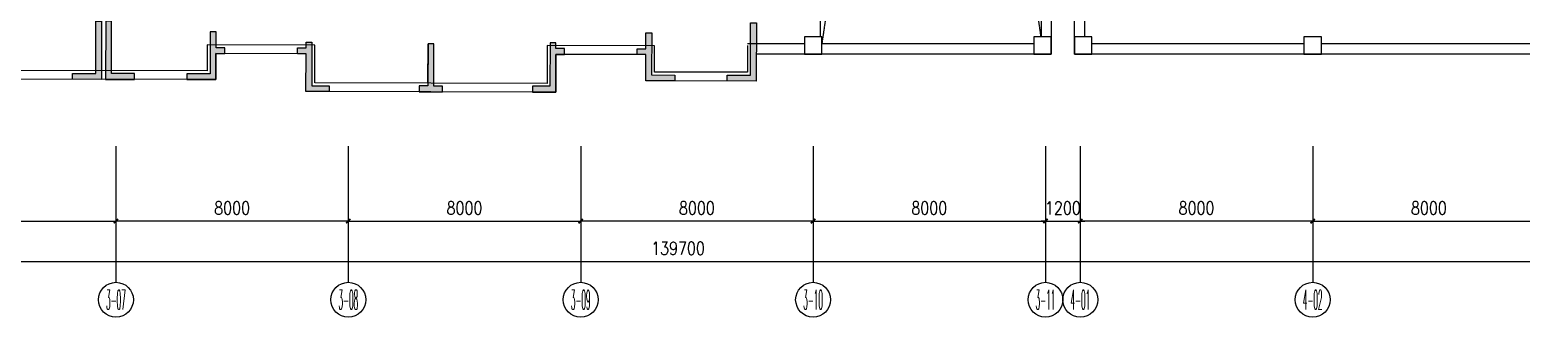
# Model space of a CAD drawing. Extents: x -781653 to 929899, y -295171 to 30012.
# Drawn here: x 378290 to 429631, y -193562 to -183668 of the extents above; entities that cross this region are included whole.
import ezdxf
from ezdxf.enums import TextEntityAlignment as Align

# ---------------------------------------------------------------- set-up
doc = ezdxf.new("R2010")
doc.units = 0
doc.header["$LTSCALE"] = 10
doc.header["$MEASUREMENT"] = 0
doc.linetypes.add('CENTER', pattern=[2, 1.25, -0.25, 0.25, -0.25])
doc.linetypes.add('DASH', pattern=[0.35, 0.25, -0.1])
doc.layers.get('0').update_dxf_attribs({"linetype": 'CONTINUOUS'})
doc.layers.get('Defpoints').update_dxf_attribs({"linetype": 'CONTINUOUS'})
for name, color, linetype in [('A-STAIRS', 9, 'CONTINUOUS'), ('AXIS', 3, 'CONTINUOUS'), ('AXIS_TEXT', 7, 'CONTINUOUS'), ('COLUMN', 1, 'CONTINUOUS'), ('DOTE', 8, 'CENTER'), ('PUB_DIM', 3, 'CONTINUOUS'), ('solid', 252, 'CONTINUOUS'), ('STAIR', 9, 'CONTINUOUS'), ('wall', 8, 'CONTINUOUS'), ('wall-jg', 7, 'CONTINUOUS'), ('结构墙', 1, 'CONTINUOUS'), ('铺地', 30, 'CONTINUOUS')]:
    doc.layers.add(name, color=color, linetype=linetype)
doc.layers.get('DOTE').off()
doc.styles.add('_TCH_AXIS', font='COMPLEX', dxfattribs={"bigfont": 'GBCBIG'})
doc.styles.add('COMPLEX', font='COMPLEX')
doc.styles.add('DIM_FONT', font='SIMPLEX', dxfattribs={"width": 0.8, "bigfont": 'HZTXT'})
doc.dimstyles.new('DIMN300', dxfattribs={"dimscale": 3, "dimtxt": 300, "dimasz": 100, "dimexe": 250, "dimexo": 300, "dimgap": 150, "dimtad": 1, "dimdec": 0, "dimzin": 0, "dimdsep": 46, "dimtxsty": 'DIM_FONT', "dimblk": 'ARCHTICK', "dimcen": 0.09, "dimclrt": 7, "dimazin": 2, "dimtfac": 1, "dimtdec": 0, "dimtix": 1, "dimtmove": 2, "dimatfit": 3, "dimfxl": 0, "dimtolj": 1, "dimtzin": 0, "dimarcsym": 0})

# ---------------------------------------------------------------- blocks, each defined once
blk = doc.blocks.new('A$C5AD35C69')
at = {"layer": 'wall-jg', "color": 8}
for p, q in [((55840, 300), (55840, 1650)), ((56040, 1650), (55840, 1650)), ((56040, 300), (56040, 1650))]:
    blk.add_line(p, q, dxfattribs=at)
blk = doc.blocks.new('A$C57C73F62')
at = {"layer": 'solid'}
for points in [[(43600, 400), (43600, 600), (44400, 600), (44400, 2400), (44600, 2400), (44600, 400)], [(45740, 400), (45740, 600), (44940, 600), (44940, 2400), (44740, 2400), (44740, 400)], [(66140, 400), (66140, 600), (66940, 600), (66940, 2400), (67140, 2400), (67140, 400)], [(47540, 600), (47540, 400), (48540, 400), (48540, 1300), (48840, 1300), (48840, 1500), (48540, 1500), (48540, 2050), (48340, 2050), (48340, 600)], [(51840, 1700), (51640, 1700), (51640, 1500), (51340, 1500), (51340, 1300), (51640, 1300), (51640, 0), (52440, 0), (52440, 200), (51840, 200)], [(56340, 0), (56340, 200), (56040, 200), (56040, 1650), (55840, 1650), (55840, 200), (55540, 200), (55540, 0)], [(60040, 200), (59440, 200), (59440, 0), (60240, 0), (60240, 1300), (60540, 1300), (60540, 1500), (60240, 1500), (60240, 1700), (60040, 1700)], [(63340, 1300), (63340, 400), (64340, 400), (64340, 600), (63540, 600), (63540, 2050), (63340, 2050), (63340, 1500), (63040, 1500), (63040, 1300)]]:
    blk.add_hatch(color=256, dxfattribs=at).paths.add_polyline_path(points)
at = {"layer": 'wall-jg'}
for points in [[(44600, 400), (43600, 400), (43600, 600), (44400, 600), (44400, 2400), (44600, 2400), (44600, 400)], [(44740, 400), (45740, 400), (45740, 600), (44940, 600), (44940, 2400), (44740, 2400), (44740, 400)], [(67140, 400), (66140, 400), (66140, 600), (66940, 600), (66940, 2400), (67140, 2400), (67140, 400)], [(48540, 1500), (48540, 2050), (48340, 2050), (48340, 600), (47540, 600), (47540, 400), (48540, 400), (48540, 1300), (48840, 1300), (48840, 1500), (48540, 1500)], [(51640, 1500), (51640, 1700), (51840, 1700), (51840, 200), (52440, 200), (52440, 0), (51640, 0), (51640, 1300), (51340, 1300), (51340, 1500), (51640, 1500)], [(56340, 200), (56040, 200), (56040, 1650), (55840, 1650), (55840, 200), (55540, 200), (55540, 0), (56340, 0), (56340, 200)], [(60240, 1500), (60240, 1700), (60040, 1700), (60040, 200), (59440, 200), (59440, 0), (60240, 0), (60240, 1300), (60540, 1300), (60540, 1500), (60240, 1500)], [(63340, 1500), (63340, 2050), (63540, 2050), (63540, 600), (64340, 600), (64340, 400), (63340, 400), (63340, 1300), (63040, 1300), (63040, 1500), (63340, 1500)]]:
    blk.add_lwpolyline(points, dxfattribs=at)
blk = doc.blocks.new('A$C0FE76EBE')
at = {"layer": 'COLUMN'}
for points in [[(-22237, 1647), (-21637, 1647), (-21637, 2247), (-22237, 2247)], [(-14337, 1647), (-13737, 1647), (-13737, 2247), (-14337, 2247)], [(-12937, 1647), (-12337, 1647), (-12337, 2247), (-12937, 2247)], [(-5037, 1647), (-4437, 1647), (-4437, 2247), (-5037, 2247)]]:
    blk.add_lwpolyline(points, close=True, dxfattribs=at)
at = {"layer": '结构墙'}
for p, q in [((-14087, 6847), (-14087, 2247)), ((-13737, 7047), (-13737, 1647)), ((-12937, 1647), (-12937, 7047)), ((-12587, 2247), (-12587, 6847)), ((-42791, 1969), (-42793, 1069)), ((-39091, 1959), (-42791, 1969)), ((-42492, 1668), (-42494, 768)), ((-39392, 1660), (-42492, 1668)), ((-39395, 360), (-39392, 1660)), ((-39094, 659), (-39091, 1959)), ((-31091, 1939), (-31094, 639)), ((-27391, 1930), (-31091, 1939)), ((-30792, 1638), (-30795, 338)), ((-27692, 1631), (-30792, 1638)), ((-27694, 731), (-27692, 1631)), ((-27393, 1030), (-27391, 1930)), ((-24191, 1947), (-24193, 1022)), ((-22237, 1997), (-24191, 1997)), ((-23891, 1647), (-23894, 721)), ((-13737, 1647), (-23891, 1647)), ((-14337, 1997), (-21637, 1997)), ((3463, 1647), (-12937, 1647)), ((-5037, 1997), (-12337, 1997)), ((2863, 1997), (-4437, 1997)), ((-42793, 1069), (-49933, 1087)), ((-24193, 1022), (-27393, 1030)), ((-42494, 768), (-50234, 788)), ((-31094, 639), (-39094, 659)), ((-23894, 721), (-27694, 731)), ((-30795, 338), (-39395, 360))]:
    blk.add_line(p, q, dxfattribs=at)
blk = doc.blocks.new('_ArchTick')
at = {"color": 0, "linetype": 'ByBlock', "const_width": 0.4}
blk.add_lwpolyline([(-0.5, -0.5), (0.5, 0.5)], dxfattribs=at)
blk = doc.blocks.new('*D125')
at = {"layer": 'Defpoints', "color": 0}
for p in [(198164, 54721), (206164, 54721), (206164, 51692)]:
    blk.add_point(p, dxfattribs=at)
at = {"layer": 'PUB_DIM', "color": 0, "lineweight": -2}
for p, q in [((198164, 54271), (198164, 51317)), ((206164, 54271), (206164, 51317)), ((198164, 51692), (206164, 51692))]:
    blk.add_line(p, q, dxfattribs=at)
at = {"layer": 'PUB_DIM', "color": 0, "lineweight": -2, "xscale": 150, "yscale": 150, "zscale": 150, "rotation": 180}
blk.add_blockref('_ArchTick', (198164, 51692), dxfattribs=at)
at = {"layer": 'PUB_DIM', "color": 0, "lineweight": -2, "xscale": 150, "yscale": 150, "zscale": 150}
blk.add_blockref('_ArchTick', (206164, 51692), dxfattribs=at)
at = {"layer": 'PUB_DIM', "color": 7, "insert": (202164, 52142), "char_height": 450, "attachment_point": 5, "style": 'DIM_FONT'}
blk.add_mtext('\\A1;8000', dxfattribs=at)
blk = doc.blocks.new('*D126')
at = {"layer": 'Defpoints', "color": 0}
for p in [(206164, 54721), (214164, 54721), (206164, 51692)]:
    blk.add_point(p, dxfattribs=at)
at = {"layer": 'PUB_DIM', "color": 0, "lineweight": -2}
for p, q in [((206164, 54271), (206164, 51317)), ((214164, 54271), (214164, 51317)), ((214164, 51692), (206164, 51692))]:
    blk.add_line(p, q, dxfattribs=at)
at = {"layer": 'PUB_DIM', "color": 0, "lineweight": -2, "xscale": 150, "yscale": 150, "zscale": 150, "rotation": 180}
blk.add_blockref('_ArchTick', (206164, 51692), dxfattribs=at)
at = {"layer": 'PUB_DIM', "color": 0, "lineweight": -2, "xscale": 150, "yscale": 150, "zscale": 150}
blk.add_blockref('_ArchTick', (214164, 51692), dxfattribs=at)
at = {"layer": 'PUB_DIM', "color": 7, "insert": (210164, 52142), "char_height": 450, "attachment_point": 5, "style": 'DIM_FONT'}
blk.add_mtext('\\A1;8000', dxfattribs=at)
blk = doc.blocks.new('*D127')
at = {"layer": 'Defpoints', "color": 0}
for p in [(214164, 54721), (222164, 54721), (222164, 51692)]:
    blk.add_point(p, dxfattribs=at)
at = {"layer": 'PUB_DIM', "color": 0, "lineweight": -2}
for p, q in [((214164, 54271), (214164, 51317)), ((222164, 54271), (222164, 51317)), ((214164, 51692), (222164, 51692))]:
    blk.add_line(p, q, dxfattribs=at)
at = {"layer": 'PUB_DIM', "color": 0, "lineweight": -2, "xscale": 150, "yscale": 150, "zscale": 150, "rotation": 180}
blk.add_blockref('_ArchTick', (214164, 51692), dxfattribs=at)
at = {"layer": 'PUB_DIM', "color": 0, "lineweight": -2, "xscale": 150, "yscale": 150, "zscale": 150}
blk.add_blockref('_ArchTick', (222164, 51692), dxfattribs=at)
at = {"layer": 'PUB_DIM', "color": 7, "insert": (218164, 52142), "char_height": 450, "attachment_point": 5, "style": 'DIM_FONT'}
blk.add_mtext('\\A1;8000', dxfattribs=at)
blk = doc.blocks.new('*D128')
at = {"layer": 'Defpoints', "color": 0}
for p in [(222164, 54721), (230164, 54721), (222164, 51692)]:
    blk.add_point(p, dxfattribs=at)
at = {"layer": 'PUB_DIM', "color": 0, "lineweight": -2}
for p, q in [((222164, 54271), (222164, 51317)), ((230164, 54271), (230164, 51317)), ((230164, 51692), (222164, 51692))]:
    blk.add_line(p, q, dxfattribs=at)
at = {"layer": 'PUB_DIM', "color": 0, "lineweight": -2, "xscale": 150, "yscale": 150, "zscale": 150, "rotation": 180}
blk.add_blockref('_ArchTick', (222164, 51692), dxfattribs=at)
at = {"layer": 'PUB_DIM', "color": 0, "lineweight": -2, "xscale": 150, "yscale": 150, "zscale": 150}
blk.add_blockref('_ArchTick', (230164, 51692), dxfattribs=at)
at = {"layer": 'PUB_DIM', "color": 7, "insert": (226164, 52142), "char_height": 450, "attachment_point": 5, "style": 'DIM_FONT'}
blk.add_mtext('\\A1;8000', dxfattribs=at)
blk = doc.blocks.new('*D129')
at = {"layer": 'Defpoints', "color": 0}
for p in [(230164, 54721), (238164, 54721), (238164, 51692)]:
    blk.add_point(p, dxfattribs=at)
at = {"layer": 'PUB_DIM', "color": 0, "lineweight": -2}
for p, q in [((230164, 54271), (230164, 51317)), ((238164, 54271), (238164, 51317)), ((230164, 51692), (238164, 51692))]:
    blk.add_line(p, q, dxfattribs=at)
at = {"layer": 'PUB_DIM', "color": 0, "lineweight": -2, "xscale": 150, "yscale": 150, "zscale": 150, "rotation": 180}
blk.add_blockref('_ArchTick', (230164, 51692), dxfattribs=at)
at = {"layer": 'PUB_DIM', "color": 0, "lineweight": -2, "xscale": 150, "yscale": 150, "zscale": 150}
blk.add_blockref('_ArchTick', (238164, 51692), dxfattribs=at)
at = {"layer": 'PUB_DIM', "color": 7, "insert": (234164, 52142), "char_height": 450, "attachment_point": 5, "style": 'DIM_FONT'}
blk.add_mtext('\\A1;8000', dxfattribs=at)
blk = doc.blocks.new('*D130')
at = {"layer": 'Defpoints', "color": 0}
for p in [(239364, 54721), (247364, 54721), (239364, 51692)]:
    blk.add_point(p, dxfattribs=at)
at = {"layer": 'PUB_DIM', "color": 0, "lineweight": -2}
for p, q in [((239364, 54271), (239364, 51317)), ((247364, 54271), (247364, 51317)), ((247364, 51692), (239364, 51692))]:
    blk.add_line(p, q, dxfattribs=at)
at = {"layer": 'PUB_DIM', "color": 0, "lineweight": -2, "xscale": 150, "yscale": 150, "zscale": 150, "rotation": 180}
blk.add_blockref('_ArchTick', (239364, 51692), dxfattribs=at)
at = {"layer": 'PUB_DIM', "color": 0, "lineweight": -2, "xscale": 150, "yscale": 150, "zscale": 150}
blk.add_blockref('_ArchTick', (247364, 51692), dxfattribs=at)
at = {"layer": 'PUB_DIM', "color": 7, "insert": (243364, 52142), "char_height": 450, "attachment_point": 5, "style": 'DIM_FONT'}
blk.add_mtext('\\A1;8000', dxfattribs=at)
blk = doc.blocks.new('*D131')
at = {"layer": 'Defpoints', "color": 0}
for p in [(247364, 54721), (255364, 54721), (255364, 51692)]:
    blk.add_point(p, dxfattribs=at)
at = {"layer": 'PUB_DIM', "color": 0, "lineweight": -2}
for p, q in [((247364, 54271), (247364, 51317)), ((255364, 54271), (255364, 51317)), ((247364, 51692), (255364, 51692))]:
    blk.add_line(p, q, dxfattribs=at)
at = {"layer": 'PUB_DIM', "color": 0, "lineweight": -2, "xscale": 150, "yscale": 150, "zscale": 150, "rotation": 180}
blk.add_blockref('_ArchTick', (247364, 51692), dxfattribs=at)
at = {"layer": 'PUB_DIM', "color": 0, "lineweight": -2, "xscale": 150, "yscale": 150, "zscale": 150}
blk.add_blockref('_ArchTick', (255364, 51692), dxfattribs=at)
at = {"layer": 'PUB_DIM', "color": 7, "insert": (251364, 52142), "char_height": 450, "attachment_point": 5, "style": 'DIM_FONT'}
blk.add_mtext('\\A1;8000', dxfattribs=at)
blk = doc.blocks.new('*D156')
at = {"layer": 'Defpoints', "color": 0}
for p in [(238164, 54721), (239364, 54721), (239364, 51692)]:
    blk.add_point(p, dxfattribs=at)
at = {"layer": 'PUB_DIM', "color": 0, "lineweight": -2}
for p, q in [((238164, 54271), (238164, 51317)), ((239364, 54271), (239364, 51317)), ((238164, 51692), (238014, 51692)), ((238164, 51692), (239364, 51692)), ((239364, 51692), (239514, 51692))]:
    blk.add_line(p, q, dxfattribs=at)
at = {"layer": 'PUB_DIM', "color": 0, "lineweight": -2, "xscale": 150, "yscale": 150, "zscale": 150}
blk.add_blockref('_ArchTick', (238164, 51692), dxfattribs=at)
at = {"layer": 'PUB_DIM', "color": 0, "lineweight": -2, "xscale": 150, "yscale": 150, "zscale": 150, "rotation": 180}
blk.add_blockref('_ArchTick', (239364, 51692), dxfattribs=at)
at = {"layer": 'PUB_DIM', "color": 7, "insert": (238764, 52142), "char_height": 450, "attachment_point": 5, "style": 'DIM_FONT'}
blk.add_mtext('\\A1;1200', dxfattribs=at)
blk = doc.blocks.new('*D157')
at = {"layer": 'Defpoints', "color": 0}
for p in [(155664, 54580), (295364, 54580), (295364, 50306)]:
    blk.add_point(p, dxfattribs=at)
at = {"layer": 'PUB_DIM', "color": 0, "lineweight": -2}
for p, q in [((155664, 54130), (155664, 49931)), ((295364, 54130), (295364, 49931)), ((155664, 50306), (295364, 50306))]:
    blk.add_line(p, q, dxfattribs=at)
at = {"layer": 'PUB_DIM', "color": 0, "lineweight": -2, "xscale": 150, "yscale": 150, "zscale": 150, "rotation": 180}
blk.add_blockref('_ArchTick', (155664, 50306), dxfattribs=at)
at = {"layer": 'PUB_DIM', "color": 0, "lineweight": -2, "xscale": 150, "yscale": 150, "zscale": 150}
blk.add_blockref('_ArchTick', (295364, 50306), dxfattribs=at)
at = {"layer": 'PUB_DIM', "color": 7, "insert": (225514, 50756), "char_height": 450, "attachment_point": 5, "style": 'DIM_FONT'}
blk.add_mtext('\\A1;139700', dxfattribs=at)
blk = doc.blocks.new('_AXISO')
blk.add_circle((0, 0), 0.5)
at = {"layer": 'AXIS_TEXT', "style": 'COMPLEX', "width": 1.041667}
blk.add_attdef('A', text='', height=0.56, dxfattribs=at).set_placement((-0.25, -0.28), (0.25, -0.28), align=Align.FIT)
blk = doc.blocks.new('A$C35934B5C')
at = {"layer": 'AXIS'}
for p, q in [((206164.2, 54270.5), (206164.2, 49583.5)), ((214164.2, 54270.5), (214164.2, 49583.5)), ((222164.2, 54270.5), (222164.2, 49583.5)), ((230164.2, 54270.5), (230164.2, 49583.5)), ((238164.2, 54270.5), (238164.2, 49583.5)), ((239364.2, 54270.5), (239364.2, 49583.5)), ((247364.2, 54270.5), (247364.2, 49583.5))]:
    blk.add_line(p, q, dxfattribs=at)
ref = blk.add_blockref('_AXISO', (206164.2, 48983.5), dxfattribs=dict(at, xscale=1200, yscale=1200, zscale=1200))
ref.add_attrib('A', '3-07', dxfattribs={"layer": 'AXIS_TEXT', "linetype": 'ByBlock', "height": 678.82, "style": '_TCH_AXIS', "width": 0.265823}).set_placement((205824.8, 48644.1), (206503.6, 48644.1), align=Align.FIT)
ref = blk.add_blockref('_AXISO', (214164.2, 48983.5), dxfattribs=dict(at, xscale=1200, yscale=1200, zscale=1200))
ref.add_attrib('A', '3-08', dxfattribs={"layer": 'AXIS_TEXT', "linetype": 'ByBlock', "height": 678.82, "style": '_TCH_AXIS', "width": 0.265823}).set_placement((213824.8, 48644.1), (214503.6, 48644.1), align=Align.FIT)
ref = blk.add_blockref('_AXISO', (222164.2, 48983.5), dxfattribs=dict(at, xscale=1200, yscale=1200, zscale=1200))
ref.add_attrib('A', '3-09', dxfattribs={"layer": 'AXIS_TEXT', "linetype": 'ByBlock', "height": 678.82, "style": '_TCH_AXIS', "width": 0.265823}).set_placement((221824.8, 48644.1), (222503.6, 48644.1), align=Align.FIT)
ref = blk.add_blockref('_AXISO', (230164.2, 48983.5), dxfattribs=dict(at, xscale=1200, yscale=1200, zscale=1200))
ref.add_attrib('A', '3-10', dxfattribs={"layer": 'AXIS_TEXT', "linetype": 'ByBlock', "height": 678.82, "style": '_TCH_AXIS', "width": 0.283784}).set_placement((229824.8, 48644.1), (230503.6, 48644.1), align=Align.FIT)
ref = blk.add_blockref('_AXISO', (238164.2, 48983.5), dxfattribs=dict(at, xscale=1200, yscale=1200, zscale=1200))
ref.add_attrib('A', '3-11', dxfattribs={"layer": 'AXIS_TEXT', "linetype": 'ByBlock', "height": 678.82, "style": '_TCH_AXIS', "width": 0.304348}).set_placement((237824.8, 48644.1), (238503.6, 48644.1), align=Align.FIT)
ref = blk.add_blockref('_AXISO', (239364.2, 48983.5), dxfattribs=dict(at, xscale=1200, yscale=1200, zscale=1200))
ref.add_attrib('A', '4-01', dxfattribs={"layer": 'AXIS_TEXT', "linetype": 'ByBlock', "height": 678.82, "style": '_TCH_AXIS', "width": 0.276316}).set_placement((239024.8, 48644.1), (239703.6, 48644.1), align=Align.FIT)
ref = blk.add_blockref('_AXISO', (247364.2, 48983.5), dxfattribs=dict(at, xscale=1200, yscale=1200, zscale=1200))
ref.add_attrib('A', '4-02', dxfattribs={"layer": 'AXIS_TEXT', "linetype": 'ByBlock', "height": 678.82, "style": '_TCH_AXIS', "width": 0.259259}).set_placement((247024.8, 48644.1), (247703.6, 48644.1), align=Align.FIT)
at = {"layer": 'PUB_DIM'}
for base, p1, p2, picture, middle in [((295364.2, 50305.7), (155664.2, 54580), (295364.2, 54580), '*D157', (225514.2, 50755.7)), ((206164.2, 51692.1), (198164.2, 54720.5), (206164.2, 54720.5), '*D125', (202164.2, 52142.1)), ((222164.2, 51692.1), (214164.2, 54720.5), (222164.2, 54720.5), '*D127', (218164.2, 52142.1)), ((238164.2, 51692.1), (230164.2, 54720.5), (238164.2, 54720.5), '*D129', (234164.2, 52142.1)), ((239364.2, 51692.1), (238164.2, 54720.5), (239364.2, 54720.5), '*D156', (238764.2, 52142.1)), ((255364.2, 51692.1), (247364.2, 54720.5), (255364.2, 54720.5), '*D131', (251364.2, 52142.1))]:
    dim = blk.add_linear_dim(base=base, p1=p1, p2=p2, dimstyle='DIMN300', override={"dimscale": 1.5}, dxfattribs=at)
    dim.commit()
    dim.dimension.update_dxf_attribs({"geometry": picture, "text_midpoint": middle})
for base, p1, p2, picture, middle in [((206164.2, 51692.1), (214164.2, 54720.5), (206164.2, 54720.5), '*D126', (210164.2, 52142.1)), ((222164.2, 51692.1), (230164.2, 54720.5), (222164.2, 54720.5), '*D128', (226164.2, 52142.1)), ((239364.2, 51692.1), (247364.2, 54720.5), (239364.2, 54720.5), '*D130', (243364.2, 52142.1))]:
    dim = blk.add_linear_dim(base=base, p1=p1, p2=p2, angle=180, dimstyle='DIMN300', override={"dimscale": 1.5}, dxfattribs=at)
    dim.commit()
    dim.dimension.update_dxf_attribs({"geometry": picture, "text_midpoint": middle})

msp = doc.modelspace()

# ---------------------------------------------------------------- linework, layer by layer
at = {"layer": 'A-STAIRS', "linetype": 'DASH', "ltscale": 5}
for p, q in [((413103.8, -183905.1), (405503.8, -132555.1)), ((413103.8, -132805.1), (405553.8, -184155.1))]:
    msp.add_line(p, q, dxfattribs=at)
at = {"layer": 'STAIR'}
msp.add_line((405503.8, -183905.1), (405503.8, -133005.1), dxfattribs=at)

# ---------------------------------------------------------------- block references
at = {"layer": 'DOTE', "color": 3}
msp.add_blockref('A$C35934B5C', (175089.6, -241945.8), dxfattribs=at)
at = {"layer": 'wall', "rotation": 359.8550520984393}
msp.add_blockref('A$C57C73F62', (336155.6, -185660.9), dxfattribs=at)
at = {"layer": '结构墙'}
msp.add_blockref('A$C0FE76EBE', (427190.6, -186151.8), dxfattribs=at)
at = {"layer": '铺地', "rotation": 359.8550520984796}
msp.add_blockref('A$C5AD35C69', (336155.6, -185660.9), dxfattribs=at)

doc.saveas('drawing.dxf')
